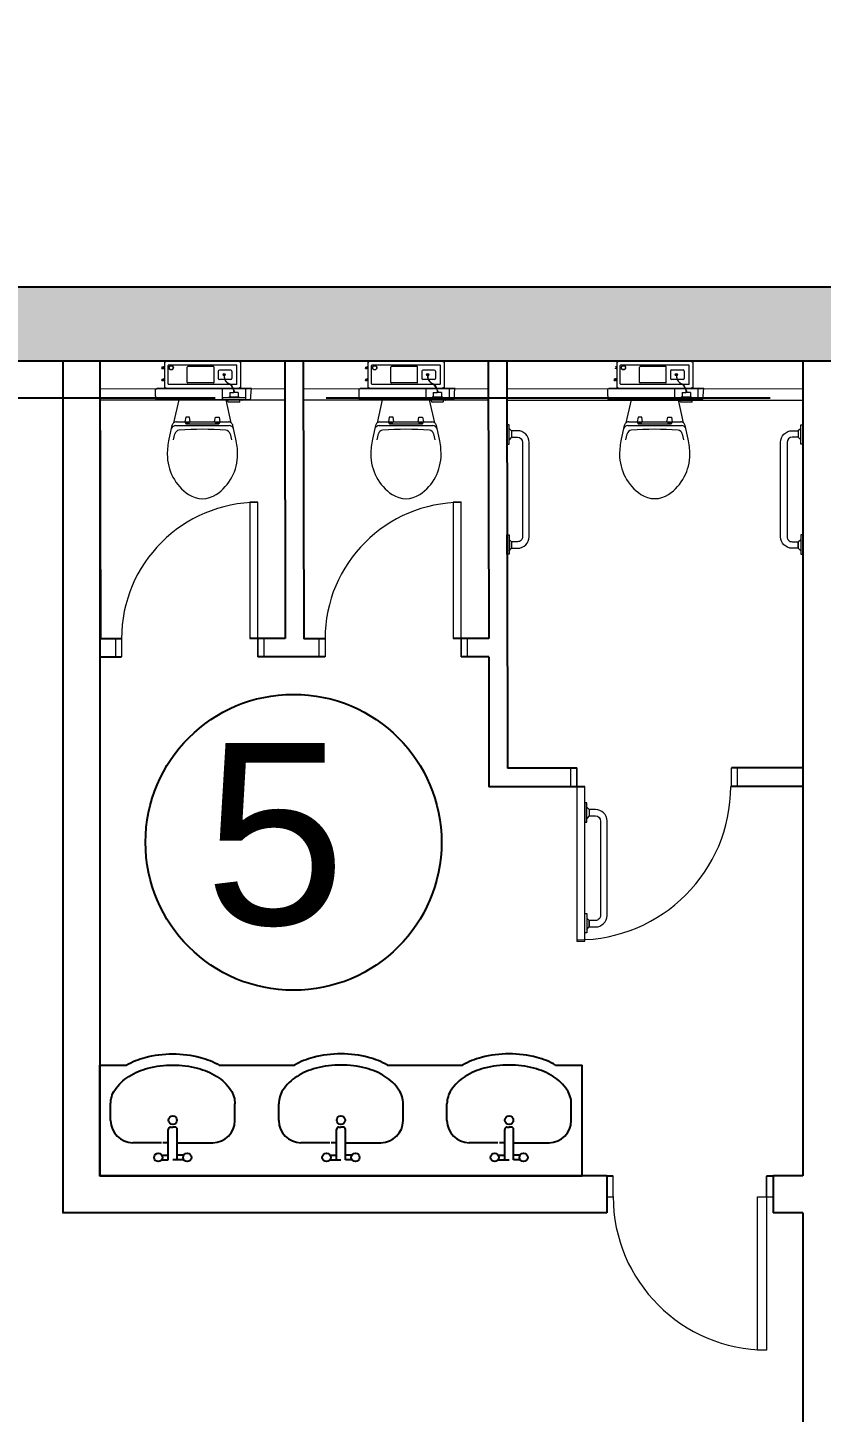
# Model space of a CAD drawing. Header units: millimetres. Extents: x -1544140 to 7445918, y -1294905 to 2019878.
# Drawn here: x 296561 to 300851, y 188654 to 196139 of the extents above; entities that cross this region are included whole.
import ezdxf

# ---------------------------------------------------------------- set-up
doc = ezdxf.new("R2010")
doc.units = ezdxf.units.MM
doc.header["$MEASUREMENT"] = 0
doc.linetypes.add('ACAD_ISO02W100', pattern=[15, 12, -3])
doc.layers.add('JA_Building Outline', color=7, linetype='Continuous', lineweight=5)
doc.layers.add('Plan 2', color=7, linetype='Continuous')
doc.layers.add('SANTEH', color=7, linetype='Continuous')
doc.styles.get("Standard").update_dxf_attribs({"font": 'arial.ttf'})

msp = doc.modelspace()

# ---------------------------------------------------------------- hatches: boundary and pattern name
at = {"true_color": 0x636466}
h = msp.add_hatch(color=251, dxfattribs=at)
h.dxf.hatch_style = 1
h.paths.add_polyline_path([(269150.8, 239137.8), (268750.8, 239137.8), (268750.8, 227137.8), (269150.8, 227137.8)])
h.paths.add_polyline_path([(269150.8, 227137.8), (268750.8, 227137.8), (268750.8, 205537.8), (269350.8, 205537.8), (269350.8, 205937.8), (269150.8, 205937.8)])
h.paths.add_polyline_path([(269150.8, 251137.8), (268750.8, 251137.8), (268750.8, 239137.8), (269150.8, 239137.8)])
h.paths.add_polyline_path([(269150.8, 263137.8), (268750.8, 263137.8), (268750.8, 251137.8), (269150.8, 251137.8)])
h.paths.add_polyline_path([(290950.8, 263737.8), (268750.8, 263737.8), (268750.8, 263137.8), (269150.8, 263137.8), (269150.8, 263337.8), (290550.8, 263337.8), (290550.8, 263137.8), (290950.8, 263137.8)])
h.paths.add_polyline_path([(290950.8, 263137.8), (290550.8, 263137.8), (290550.8, 251137.8), (290950.8, 251137.8)])
h.paths.add_polyline_path([(290950.8, 251137.8), (290550.8, 251137.8), (290550.8, 227337.8), (296350.8, 227337.8), (296350.8, 227737.8), (290950.8, 227737.8)])
h.paths.add_polyline_path([(302350.8, 227737.8), (296350.8, 227737.8), (296350.8, 227337.8), (302350.8, 227337.8)])
h.paths.add_polyline_path([(308350.8, 227737.8), (302350.8, 227737.8), (302350.8, 227337.8), (308350.8, 227337.8)])
h.paths.add_polyline_path([(314350.8, 227737.8), (308350.8, 227737.8), (308350.8, 227337.8), (314350.8, 227337.8)])
h.paths.add_polyline_path([(338350.8, 205937.8), (332350.8, 205937.8), (332350.8, 205537.8), (338350.8, 205537.8)])
h.paths.add_polyline_path([(332350.8, 205937.8), (269150.8, 205937.8), (269150.8, 206137.8), (268750.8, 206137.8), (268750.8, 205537.8), (332350.8, 205537.8)])
h.paths.add_polyline_path([(269350.8, 205937.8), (269150.8, 205937.8), (269150.8, 206137.8), (268750.8, 206137.8), (268750.8, 205537.8), (269350.8, 205537.8)], flags=16)
h.paths.add_polyline_path([(290150.8, 194137.8), (289750.8, 194137.8), (289750.8, 188137.8), (290150.8, 188137.8)], flags=17)
h.paths.add_polyline_path([(296350.8, 194737.8), (290350.8, 194737.8), (290350.8, 194337.8), (296350.8, 194337.8)], flags=17)
h.paths.add_polyline_path([(290350.8, 194737.8), (289750.8, 194737.8), (289750.8, 194137.8), (290150.8, 194137.8), (290150.8, 194337.8), (290350.8, 194337.8)], flags=16)
h.paths.add_polyline_path([(302350.8, 194737.8), (296350.8, 194737.8), (296350.8, 194337.8), (302350.8, 194337.8)])
h.paths.add_polyline_path([(308350.8, 194737.8), (302350.8, 194737.8), (302350.8, 194337.8), (308350.8, 194337.8)])
h.paths.add_polyline_path([(314350.8, 194737.8), (308350.8, 194737.8), (308350.8, 194337.8), (314350.8, 194337.8)])
h.paths.add_polyline_path([(320350.8, 194737.8), (314350.8, 194737.8), (314350.8, 194337.8), (320350.8, 194337.8)])
h.paths.add_polyline_path([(320950.8, 194137.8), (320550.8, 194137.8), (320550.8, 188137.8), (320950.8, 188137.8)])
h.paths.add_polyline_path([(320950.8, 194737.8), (320350.8, 194737.8), (320350.8, 194337.8), (320550.8, 194337.8), (320550.8, 194137.8), (320950.8, 194137.8)])
h.paths.add_polyline_path([(320950.8, 188137.8), (320550.8, 188137.8), (320550.8, 182137.8), (320950.8, 182137.8)])
h.paths.add_polyline_path([(320950.8, 182137.8), (320550.8, 182137.8), (320550.8, 172937.8), (320350.8, 172937.8), (320350.8, 172537.8), (320950.8, 172537.8)])
h.paths.add_polyline_path([(320350.8, 172937.8), (314350.8, 172937.8), (314350.8, 172537.8), (320350.8, 172537.8)])
h.paths.add_polyline_path([(314350.8, 172937.8), (308350.8, 172937.8), (308350.8, 172537.8), (314350.8, 172537.8)])
h.paths.add_polyline_path([(308350.8, 172937.8), (308150.8, 172937.8), (308150.8, 173137.8), (307750.8, 173137.8), (307750.8, 172537.8), (308350.8, 172537.8)])
h.paths.add_polyline_path([(308150.8, 179137.8), (307750.8, 179137.8), (307750.8, 173137.8), (308150.8, 173137.8)])
h.paths.add_polyline_path([(308150.8, 181937.8), (302350.8, 181937.8), (302350.8, 181537.8), (307750.8, 181537.8), (307750.8, 179137.8), (308150.8, 179137.8)])
h.paths.add_polyline_path([(302350.8, 181937.8), (296350.8, 181937.8), (296350.8, 181537.8), (302350.8, 181537.8)])
h.paths.add_polyline_path([(296350.8, 181937.8), (290150.8, 181937.8), (290150.8, 182137.8), (289750.8, 182137.8), (289750.8, 181537.8), (296350.8, 181537.8)])
h.paths.add_polyline_path([(290150.8, 194337.8), (296350.8, 194337.8), (296350.8, 194737.8), (289750.8, 194737.8), (289750.8, 182137.8), (290150.8, 182137.8)])
h.paths.add_polyline_path([(338950.8, 205937.8), (338350.8, 205937.8), (338350.8, 205537.8), (338950.8, 205537.8)])
h.paths.add_polyline_path([(338350.8, 227337.8), (338350.8, 227737.8), (314350.8, 227737.8), (314350.8, 227337.8)])

# ---------------------------------------------------------------- linework, layer by layer
for p, q in [((296750.6, 194337.6), (296750.6, 189731.1)), ((296950.6, 194337.6), (296950.6, 189931.1)), ((300750.8, 194337.8), (300750.8, 189931.3)), ((299690.8, 189931.3), (296950.6, 189931.3)), ((300750.8, 189931.3), (300590.8, 189931.3)), ((299690.8, 189731.3), (296750.6, 189731.3)), ((300750.8, 189731.3), (300590.8, 189731.3)), ((300750.8, 189731.3), (300750.8, 188137.8))]:
    msp.add_line(p, q)
at = {"color": 152, "true_color": 0x2776bb}
for p, q in [((296750.8, 194337.8), (300750.8, 194337.8)), ((296950.6, 194337.6), (296954.4, 192835.1)), ((297950.8, 194337.6), (297953.2, 192837.4)), ((298050.6, 194337.5), (298054.4, 192835)), ((299050.8, 194337.6), (299053.2, 192837.4)), ((299150.8, 194337.8), (299154.5, 192135.1)), ((299747.8, 194337.8), (300153.8, 194337.8)), ((300750.8, 194337.8), (300750.8, 192137.8)), ((297069.1, 192835.4), (296954.4, 192835.1)), ((297953.3, 192837.4), (297761.4, 192837.1)), ((298169.1, 192835.3), (298054.4, 192835)), ((299053.3, 192837.4), (298861.4, 192837.1)), ((298167.9, 192738.1), (297953.4, 192737.6)), ((297069.1, 192735.4), (296950.6, 192735.1)), ((297953.4, 192737.6), (297805.1, 192737.2)), ((299053.4, 192737.5), (298905.1, 192737.2)), ((299053.3, 192737.5), (299054.5, 192034.9)), ((299528.8, 192135.7), (299154.5, 192135.1)), ((300750.8, 192137.8), (300364.8, 192137.1)), ((299572.6, 192035.7), (299054.6, 192034.9)), ((300750.8, 192037.6), (300361.5, 192037)), ((299558.4, 189931.1), (299558.4, 190531.1))]:
    msp.add_line(p, q, dxfattribs=at)
at = {"color": 9, "linetype": 'ACAD_ISO02W100', "ltscale": 200, "true_color": 0xc4c4c5}
msp.add_line((253174.8, 194137.8), (375575.3, 194137.8), dxfattribs=at)
at = {"color": 18, "true_color": 0x000000}
for p, q in [((299690.8, 189931.3), (299690.8, 189731.3)), ((299726.5, 189930.9), (299690.8, 189930.9)), ((300590.8, 189930.9), (300554.7, 189930.9)), ((300590.8, 189931.3), (300590.8, 189731.3))]:
    msp.add_line(p, q, dxfattribs=at)
msp.add_lwpolyline([(289750.8, 194737.8), (320950.8, 194737.8), (320950.8, 172537.8), (307750.8, 172537.8), (307750.8, 181537.8), (289750.8, 181537.8)], close=True)
msp.add_lwpolyline([(290150.8, 194337.8), (320550.8, 194337.8), (320550.8, 172937.8), (308150.8, 172937.8), (308150.8, 181937.8), (290150.8, 181937.8), (290150.8, 194337.8)])
at = {"layer": 'JA_Building Outline', "color": 152, "linetype": 'Continuous', "lineweight": 20, "true_color": 0x2776bb}
for p, q in [((297300.2, 194334.6), (297300.2, 194190.6)), ((297303.2, 194337.6), (297546.7, 194337.6)), ((297320, 194213.2), (297320, 194311.9)), ((297369.7, 194314.9), (297323, 194314.9)), ((297446.7, 194314.9), (297369.7, 194314.9)), ((297465.7, 194314.9), (297446.7, 194314.9)), ((297618.7, 194314.9), (297465.7, 194314.9)), ((297546.7, 194337.6), (297709.2, 194337.6)), ((297689.5, 194314.9), (297618.7, 194314.9)), ((297692.5, 194213.2), (297692.5, 194311.9)), ((297712.2, 194334.6), (297712.2, 194190.6)), ((298400.2, 194334.5), (298400.2, 194190.5)), ((298403.2, 194337.5), (298646.7, 194337.5)), ((298420, 194213.2), (298420, 194311.9)), ((298469.7, 194314.9), (298423, 194314.9)), ((298546.7, 194314.9), (298469.7, 194314.9)), ((298565.7, 194314.9), (298546.7, 194314.9)), ((298718.7, 194314.9), (298565.7, 194314.9)), ((298646.7, 194337.5), (298809.2, 194337.5)), ((298789.5, 194314.9), (298718.7, 194314.9)), ((298792.5, 194213.2), (298792.5, 194311.9)), ((298812.2, 194334.5), (298812.2, 194190.5)), ((299744.8, 194334.8), (299744.8, 194190.8)), ((299747.8, 194337.8), (299991.3, 194337.8)), ((299764.5, 194213.4), (299764.5, 194312.1)), ((299814.3, 194315.1), (299767.5, 194315.1)), ((299891.3, 194315.1), (299814.3, 194315.1)), ((299910.3, 194315.1), (299891.3, 194315.1)), ((300063.3, 194315.1), (299910.3, 194315.1)), ((299991.3, 194337.8), (300153.8, 194337.8)), ((300134, 194315.1), (300063.3, 194315.1)), ((300137, 194213.4), (300137, 194312.1)), ((300156.8, 194334.8), (300156.8, 194190.8)), ((297423.9, 194221.2), (297423.9, 194303.9)), ((297565.6, 194306.9), (297426.9, 194306.9)), ((297568.6, 194221.2), (297568.6, 194303.9)), ((297591.7, 194282.6), (297591.7, 194242.6)), ((297618.7, 194288.1), (297597.2, 194288.1)), ((297618.7, 194237), (297597.2, 194237)), ((297659.2, 194288.1), (297618.7, 194288.1)), ((297659.2, 194237), (297618.7, 194237)), ((297664.8, 194282.6), (297664.8, 194242.6)), ((298523.9, 194221.2), (298523.9, 194303.9)), ((298665.6, 194306.9), (298526.9, 194306.9)), ((298668.6, 194221.2), (298668.6, 194303.9)), ((298691.7, 194282.5), (298691.7, 194242.5)), ((298718.7, 194288.1), (298697.2, 194288.1)), ((298718.7, 194237), (298697.2, 194237)), ((298759.2, 194288.1), (298718.7, 194288.1)), ((298759.2, 194237), (298718.7, 194237)), ((298764.7, 194282.5), (298764.7, 194242.5)), ((299868.4, 194221.4), (299868.4, 194304.1)), ((300010.1, 194307.1), (299871.4, 194307.1)), ((300013.1, 194221.4), (300013.1, 194304.1)), ((300036.2, 194282.8), (300036.2, 194242.8)), ((300063.3, 194288.3), (300041.8, 194288.3)), ((300063.3, 194237.3), (300041.8, 194237.3)), ((300103.8, 194288.3), (300063.3, 194288.3)), ((300103.8, 194237.3), (300063.3, 194237.3)), ((300109.3, 194282.8), (300109.3, 194242.8)), ((297465.7, 194187.6), (297303.2, 194187.6)), ((297369.7, 194210.2), (297323, 194210.2)), ((297546.7, 194210.2), (297369.7, 194210.2)), ((297565.6, 194218.2), (297426.9, 194218.2)), ((297465.7, 194187.6), (297709.2, 194187.6)), ((297565.7, 194210.2), (297546.7, 194210.2)), ((297618.7, 194210.2), (297565.7, 194210.2)), ((297689.5, 194210.2), (297618.7, 194210.2)), ((297653.8, 194167.2, 0), (297653.8, 194142.6, 0)), ((297653.8, 194167.2, 0), (297676.2, 194167.2, 0)), ((297674.3, 194169.1, 0), (297673.9, 194168.2, 0)), ((297673.9, 194168.2, 0), (297673.9, 194167.2, 0)), ((297674.4, 194169.1, 0), (297674.3, 194169.1, 0)), ((297674.8, 194175.9, 0), (297674.4, 194173.6, 0)), ((297674.4, 194173.6, 0), (297674.4, 194169.1, 0)), ((297698.7, 194167.2, 0), (297676.2, 194167.2, 0)), ((297677.7, 194175.9, 0), (297678.1, 194173.6, 0)), ((297678.1, 194173.6, 0), (297678.1, 194169.1, 0)), ((297678.1, 194169.1, 0), (297678.2, 194169.1, 0)), ((297678.2, 194169.1, 0), (297678.6, 194168.2, 0)), ((297678.6, 194168.2, 0), (297678.6, 194167.2, 0)), ((297698.7, 194167.2, 0), (297698.7, 194142.6, 0)), ((298565.7, 194187.5), (298403.2, 194187.5)), ((298469.7, 194210.2), (298423, 194210.2)), ((298646.7, 194210.2), (298469.7, 194210.2)), ((298665.6, 194218.2), (298526.9, 194218.2)), ((298565.7, 194187.5), (298809.2, 194187.5)), ((298665.7, 194210.2), (298646.7, 194210.2)), ((298718.7, 194210.2), (298665.7, 194210.2)), ((298789.5, 194210.2), (298718.7, 194210.2)), ((298753.8, 194167.2, 0), (298753.8, 194142.5, 0)), ((298753.8, 194167.2, 0), (298776.2, 194167.2, 0)), ((298774.3, 194169.1, 0), (298773.9, 194168.2, 0)), ((298773.9, 194168.2, 0), (298773.9, 194167.2, 0)), ((298774.4, 194169.1, 0), (298774.3, 194169.1, 0)), ((298774.8, 194175.9, 0), (298774.4, 194173.6, 0)), ((298774.4, 194173.6, 0), (298774.4, 194169.1, 0)), ((298798.7, 194167.2, 0), (298776.2, 194167.2, 0)), ((298777.7, 194175.9, 0), (298778.1, 194173.6, 0)), ((298778.1, 194173.6, 0), (298778.1, 194169.1, 0)), ((298778.1, 194169.1, 0), (298778.2, 194169.1, 0)), ((298778.2, 194169.1, 0), (298778.6, 194168.2, 0)), ((298778.6, 194168.2, 0), (298778.6, 194167.2, 0)), ((298798.7, 194167.2, 0), (298798.7, 194142.5, 0)), ((299910.3, 194187.8), (299747.8, 194187.8)), ((299814.3, 194210.4), (299767.5, 194210.4)), ((299991.3, 194210.4), (299814.3, 194210.4)), ((300010.1, 194218.4), (299871.4, 194218.4)), ((299910.3, 194187.8), (300153.8, 194187.8)), ((300010.3, 194210.4), (299991.3, 194210.4)), ((300063.3, 194210.4), (300010.3, 194210.4)), ((300134, 194210.4), (300063.3, 194210.4)), ((300098.4, 194167.5, 0), (300098.4, 194142.8, 0)), ((300098.4, 194167.5, 0), (300120.8, 194167.5, 0)), ((300118.8, 194169.3, 0), (300118.4, 194168.4, 0)), ((300118.4, 194168.4, 0), (300118.4, 194167.5, 0)), ((300118.9, 194169.3, 0), (300118.8, 194169.3, 0)), ((300119.3, 194176.1, 0), (300118.9, 194173.8, 0)), ((300118.9, 194173.8, 0), (300118.9, 194169.3, 0)), ((300143.2, 194167.5, 0), (300120.8, 194167.5, 0)), ((300122.3, 194176.1, 0), (300122.7, 194173.8, 0)), ((300122.7, 194173.8, 0), (300122.7, 194169.3, 0)), ((300122.7, 194169.3, 0), (300122.7, 194169.3, 0)), ((300122.7, 194169.3, 0), (300123.1, 194168.4, 0)), ((300123.1, 194168.4, 0), (300123.1, 194167.5, 0)), ((300143.2, 194167.5, 0), (300143.2, 194142.8, 0)), ((297614.1, 194137.6, 0), (297613.7, 194127.6, 0)), ((297676.2, 194137.6, 0), (297614.1, 194137.6, 0)), ((297647.8, 194137.6, 0), (297647.8, 194140.1, 0)), ((297649.8, 194142.1, 0), (297663.3, 194142.1, 0)), ((297653.8, 194142.6, 0), (297676.2, 194142.6, 0)), ((297676.2, 194142.1, 0), (297661.3, 194142.1, 0)), ((297676.2, 194142.6, 0), (297698.7, 194142.6, 0)), ((297676.2, 194142.1, 0), (297691.2, 194142.1, 0)), ((297738.4, 194137.6, 0), (297676.2, 194137.6, 0)), ((297702.8, 194142.1, 0), (297689.3, 194142.1, 0)), ((297704.8, 194137.6, 0), (297704.8, 194140.1, 0)), ((297738.4, 194137.6, 0), (297738.8, 194127.6, 0)), ((298714.1, 194137.5, 0), (298713.7, 194127.5, 0)), ((298776.2, 194137.5, 0), (298714.1, 194137.5, 0)), ((298747.7, 194137.5, 0), (298747.7, 194140, 0)), ((298749.7, 194142, 0), (298763.2, 194142, 0)), ((298753.8, 194142.5, 0), (298776.2, 194142.5, 0)), ((298776.2, 194142, 0), (298761.3, 194142, 0)), ((298776.2, 194142.5, 0), (298798.7, 194142.5, 0)), ((298776.2, 194142, 0), (298791.2, 194142, 0)), ((298838.4, 194137.5, 0), (298776.2, 194137.5, 0)), ((298802.7, 194142, 0), (298789.2, 194142, 0)), ((298804.7, 194137.5, 0), (298804.7, 194140, 0)), ((298838.4, 194137.5, 0), (298838.7, 194127.5, 0)), ((300058.6, 194137.8, 0), (300058.3, 194127.8, 0)), ((300120.8, 194137.8, 0), (300058.6, 194137.8, 0)), ((300092.3, 194137.8, 0), (300092.3, 194140.3, 0)), ((300094.3, 194142.3, 0), (300107.8, 194142.3, 0)), ((300098.4, 194142.8, 0), (300120.8, 194142.8, 0)), ((300120.8, 194142.3, 0), (300105.8, 194142.3, 0)), ((300120.8, 194142.8, 0), (300143.2, 194142.8, 0)), ((300120.8, 194142.3, 0), (300135.7, 194142.3, 0)), ((300182.9, 194137.8, 0), (300120.8, 194137.8, 0)), ((300147.3, 194142.3, 0), (300133.8, 194142.3, 0)), ((300149.3, 194137.8, 0), (300149.3, 194140.3, 0)), ((300182.9, 194137.8, 0), (300183.3, 194127.8, 0))]:
    msp.add_line(p, q, dxfattribs=at)
at = {"layer": 'JA_Building Outline', "color": 152, "lineweight": 20, "true_color": 0x2776bb}
for p, q in [((297286.7, 194302.6), (297286.7, 194298.6)), ((297286.7, 194237.6), (297286.7, 194233.6)), ((297287.2, 194304.6), (297287.2, 194303.1)), ((297287.2, 194296.6), (297287.2, 194298.1)), ((297287.2, 194239.6), (297287.2, 194238.1)), ((297291.7, 194302.6), (297291.7, 194298.6)), ((297291.7, 194237.6), (297291.7, 194233.6)), ((297294.7, 194305.1), (297294.7, 194303.1)), ((297294.7, 194296.1), (297294.7, 194298.1)), ((297294.7, 194240.1), (297294.7, 194238.1)), ((297299.7, 194307.1), (297299.7, 194300.6)), ((297299.7, 194294.1), (297299.7, 194300.6)), ((297299.7, 194242.1), (297299.7, 194235.6)), ((297299.7, 194229.1), (297299.7, 194235.6)), ((298386.7, 194302.5), (298386.7, 194298.5)), ((298386.7, 194237.6), (298386.7, 194233.6)), ((298387.2, 194304.5), (298387.2, 194303)), ((298387.2, 194296.5), (298387.2, 194298)), ((298387.2, 194239.6), (298387.2, 194238.1)), ((298391.7, 194302.5), (298391.7, 194298.5)), ((298391.7, 194237.6), (298391.7, 194233.6)), ((298394.7, 194305), (298394.7, 194303)), ((298394.7, 194296), (298394.7, 194298)), ((298394.7, 194240.1), (298394.7, 194238.1)), ((298399.7, 194307), (298399.7, 194300.5)), ((298399.7, 194294), (298399.7, 194300.5)), ((298399.7, 194242.1), (298399.7, 194235.6)), ((298399.7, 194229.1), (298399.7, 194235.6)), ((299731.3, 194237.8), (299731.3, 194233.8)), ((299731.8, 194239.8), (299731.8, 194238.3)), ((299736.3, 194237.8), (299736.3, 194233.8)), ((299739.3, 194305.3), (299739.3, 194303.3)), ((299739.3, 194296.3), (299739.3, 194298.3)), ((299739.3, 194240.3), (299739.3, 194238.3)), ((299744.3, 194307.3), (299744.3, 194300.8)), ((299744.3, 194294.3), (299744.3, 194300.8)), ((299744.3, 194242.3), (299744.3, 194235.8)), ((299744.3, 194229.3), (299744.3, 194235.8)), ((296951, 194187), (297950.9, 194187.6)), ((297252.4, 194182.2), (297252.8, 194183.9)), ((297252.8, 194148.6, 0), (297252.4, 194182.2)), ((297252.8, 194183.9), (297254.6, 194185.6)), ((297254.6, 194185.6), (297258.7, 194187.6)), ((297771.7, 194187.6), (297258.7, 194187.6)), ((297287.2, 194231.6), (297287.2, 194233.1)), ((297294.7, 194231.1), (297294.7, 194233.1)), ((297768.2, 194147, 0), (297769, 194169.6)), ((297769, 194169.6), (297771.7, 194187.6)), ((298051, 194187), (299050.9, 194187.5)), ((298352.4, 194182.1), (298352.8, 194183.8)), ((298352.8, 194148.5, 0), (298352.4, 194182.1)), ((298352.8, 194183.8), (298354.6, 194185.6)), ((298354.6, 194185.6), (298358.7, 194187.5)), ((298871.7, 194187.5), (298358.7, 194187.5)), ((298387.2, 194231.6), (298387.2, 194233.1)), ((298394.7, 194231.1), (298394.7, 194233.1)), ((298868.2, 194147, 0), (298869, 194169.6)), ((298869, 194169.6), (298871.7, 194187.5)), ((299151.1, 194187.3), (300750.8, 194187.8)), ((299696.9, 194182.4), (299697.3, 194184.1)), ((299697.4, 194148.8, 0), (299696.9, 194182.4)), ((299697.3, 194184.1), (299699.2, 194185.8)), ((299699.2, 194185.8), (299703.2, 194187.8)), ((300216.2, 194187.8), (299703.2, 194187.8)), ((299731.8, 194231.8), (299731.8, 194233.3)), ((299739.3, 194231.3), (299739.3, 194233.3)), ((300212.7, 194147.2, 0), (300213.5, 194169.9)), ((300213.5, 194169.9), (300216.2, 194187.8)), ((296951.2, 194127), (297950.9, 194127.6, 0)), ((297250, 194139.4, 0), (297250.9, 194141.7, 0)), ((297250.5, 194136.3, 0), (297250, 194139.4, 0)), ((297253.3, 194132.5, 0), (297250.5, 194136.3, 0)), ((297250.9, 194141.7, 0), (297252.3, 194143.7, 0)), ((297252.3, 194143.7, 0), (297253.4, 194145.4, 0)), ((297253.4, 194147, 0), (297252.8, 194148.6, 0)), ((297259.2, 194127.6, 0), (297253.3, 194132.5, 0)), ((297253.4, 194145.4, 0), (297253.4, 194147, 0)), ((297760.6, 194127.6, 0), (297259.2, 194127.6, 0)), ((297378.1, 194127.6, 0), (297350.3, 194002.4, 0)), ((297355.6, 194127.6, 0), (297656.2, 194127.6, 0)), ((297378.1, 194127.6, 0), (297633.7, 194127.6, 0)), ((297661.4, 194002.4, 0), (297633.7, 194127.6, 0)), ((297718.3, 194124.6, 0), (297634.3, 194124.6, 0)), ((297643.8, 194117.6, 0), (297643.8, 194124.6, 0)), ((297705.8, 194114.6, 0), (297646.8, 194114.6, 0)), ((297708.8, 194117.6, 0), (297708.8, 194124.6, 0)), ((297760.6, 194127.6, 0), (297765.5, 194132.9, 0)), ((297765.5, 194132.9, 0), (297767.6, 194137.8, 0)), ((297767.6, 194137.8, 0), (297768.1, 194142.5, 0)), ((297768.1, 194142.5, 0), (297768.2, 194147, 0)), ((298051.2, 194127), (299050.9, 194127.5, 0)), ((298350, 194139.3, 0), (298350.9, 194141.7, 0)), ((298350.5, 194136.3, 0), (298350, 194139.3, 0)), ((298353.3, 194132.4, 0), (298350.5, 194136.3, 0)), ((298350.9, 194141.7, 0), (298352.3, 194143.7, 0)), ((298352.3, 194143.7, 0), (298353.4, 194145.3, 0)), ((298353.4, 194147, 0), (298352.8, 194148.5, 0)), ((298359.2, 194127.5, 0), (298353.3, 194132.4, 0)), ((298353.4, 194145.3, 0), (298353.4, 194147, 0)), ((298860.6, 194127.5, 0), (298359.2, 194127.5, 0)), ((298478.1, 194127.5, 0), (298450.3, 194002.4, 0)), ((298455.6, 194127.5, 0), (298756.2, 194127.5, 0)), ((298478.1, 194127.5, 0), (298733.7, 194127.5, 0)), ((298761.4, 194002.4, 0), (298733.7, 194127.5, 0)), ((298818.2, 194124.5, 0), (298734.2, 194124.5, 0)), ((298743.7, 194117.6, 0), (298743.7, 194124.5, 0)), ((298805.7, 194114.6, 0), (298746.7, 194114.6, 0)), ((298808.7, 194117.6, 0), (298808.7, 194124.5, 0)), ((298860.6, 194127.5, 0), (298865.5, 194132.8, 0)), ((298865.5, 194132.8, 0), (298867.6, 194137.8, 0)), ((298867.6, 194137.8, 0), (298868.1, 194142.5, 0)), ((298868.1, 194142.5, 0), (298868.2, 194147, 0)), ((299151.3, 194124.9), (300750.8, 194124.9)), ((299694.5, 194139.6, 0), (299695.5, 194142, 0)), ((299695, 194136.5, 0), (299694.5, 194139.6, 0)), ((299697.8, 194132.7, 0), (299695, 194136.5, 0)), ((299695.5, 194142, 0), (299696.9, 194143.9, 0)), ((299696.9, 194143.9, 0), (299697.9, 194145.6, 0)), ((299697.9, 194147.2, 0), (299697.4, 194148.8, 0)), ((299703.7, 194127.8, 0), (299697.8, 194132.7, 0)), ((299697.9, 194145.6, 0), (299697.9, 194147.2, 0)), ((300205.1, 194127.8, 0), (299703.7, 194127.8, 0)), ((299822.6, 194127.8, 0), (299794.9, 194002.6, 0)), ((299800.1, 194127.8, 0), (300100.7, 194127.8, 0)), ((299822.6, 194127.8, 0), (300078.2, 194127.8, 0)), ((300106, 194002.6, 0), (300078.2, 194127.8, 0)), ((300162.8, 194124.8, 0), (300078.8, 194124.8, 0)), ((300088.3, 194117.8, 0), (300088.3, 194124.8, 0)), ((300150.3, 194114.8, 0), (300091.3, 194114.8, 0)), ((300153.3, 194117.8, 0), (300153.3, 194124.8, 0)), ((300205.1, 194127.8, 0), (300210, 194133.1, 0)), ((300210, 194133.1, 0), (300212.1, 194138, 0)), ((300212.1, 194138, 0), (300212.7, 194142.7, 0)), ((300212.7, 194142.7, 0), (300212.7, 194147.2, 0)), ((297415.9, 194032.6, 0), (297411.5, 194007.6, 0)), ((297435.9, 194032.6, 0), (297415.9, 194032.6, 0)), ((297440.3, 194007.6, 0), (297435.9, 194032.6, 0)), ((297571.5, 194007.6, 0), (297575.9, 194032.6, 0)), ((297575.9, 194032.6, 0), (297595.9, 194032.6, 0)), ((297595.9, 194032.6, 0), (297600.3, 194007.6, 0)), ((298515.9, 194032.5, 0), (298511.5, 194007.5, 0)), ((298535.9, 194032.5, 0), (298515.9, 194032.5, 0)), ((298540.3, 194007.5, 0), (298535.9, 194032.5, 0)), ((298671.5, 194007.5, 0), (298675.9, 194032.5, 0)), ((298675.9, 194032.5, 0), (298695.9, 194032.5, 0)), ((298695.9, 194032.5, 0), (298700.3, 194007.5, 0)), ((299860.4, 194032.8, 0), (299856, 194007.8, 0)), ((299880.4, 194032.8, 0), (299860.4, 194032.8, 0)), ((299884.8, 194007.8, 0), (299880.4, 194032.8, 0)), ((300016, 194007.8, 0), (300020.4, 194032.8, 0)), ((300020.4, 194032.8, 0), (300040.4, 194032.8, 0)), ((300040.4, 194032.8, 0), (300044.8, 194007.8, 0)), ((297341.1, 193988, 0), (297324.9, 193914.8, 0)), ((297349.5, 193910.1, 0), (297356.7, 193943, 0)), ((297361.1, 193987.6, 0), (297650.7, 193987.6, 0)), ((297365.5, 194007.6, 0), (297408.9, 194007.6, 0)), ((297408.9, 194007.6, 0), (297602.9, 194007.6, 0)), ((297417.9, 194007.6, 0), (297417.9, 194001.6, 0)), ((297417.9, 194001.6, 0), (297433.9, 194001.6, 0)), ((297418.9, 193997.6, 0), (297592.9, 193997.6, 0)), ((297433.9, 194001.6, 0), (297433.9, 194007.6, 0)), ((297577.9, 194001.6, 0), (297577.9, 194007.6, 0)), ((297593.9, 194001.6, 0), (297577.9, 194001.6, 0)), ((297593.9, 194007.6, 0), (297593.9, 194001.6, 0)), ((297602.9, 194007.6, 0), (297646.2, 194007.6, 0)), ((297655, 193943, 0), (297662.3, 193910.1, 0)), ((297686.9, 193914.8, 0), (297670.7, 193988, 0)), ((298441.1, 193988, 0), (298424.9, 193914.8, 0)), ((298449.5, 193910.1, 0), (298456.7, 193943, 0)), ((298461.1, 193987.5, 0), (298750.7, 193987.5, 0)), ((298465.5, 194007.5, 0), (298508.9, 194007.5, 0)), ((298508.9, 194007.5, 0), (298702.9, 194007.5, 0)), ((298517.9, 194007.5, 0), (298517.9, 194001.5, 0)), ((298517.9, 194001.5, 0), (298533.9, 194001.5, 0)), ((298518.9, 193997.5, 0), (298692.9, 193997.5, 0)), ((298533.9, 194001.5, 0), (298533.9, 194007.5, 0)), ((298677.9, 194001.5, 0), (298677.9, 194007.5, 0)), ((298693.9, 194001.5, 0), (298677.9, 194001.5, 0)), ((298693.9, 194007.5, 0), (298693.9, 194001.5, 0)), ((298702.9, 194007.5, 0), (298746.2, 194007.5, 0)), ((298755, 193943, 0), (298762.3, 193910.1, 0)), ((298786.9, 193914.8, 0), (298770.7, 193988, 0)), ((299785.6, 193988.2, 0), (299769.4, 193915, 0)), ((299794, 193910.3, 0), (299801.3, 193943.2, 0)), ((299805.6, 193987.8, 0), (300095.2, 193987.8, 0)), ((299810.1, 194007.8, 0), (299853.4, 194007.8, 0)), ((299853.4, 194007.8, 0), (300047.4, 194007.8, 0)), ((299862.4, 194007.8, 0), (299862.4, 194001.8, 0)), ((299862.4, 194001.8, 0), (299878.4, 194001.8, 0)), ((299863.4, 193997.8, 0), (300037.4, 193997.8, 0)), ((299878.4, 194001.8, 0), (299878.4, 194007.8, 0)), ((300022.4, 194001.8, 0), (300022.4, 194007.8, 0)), ((300038.4, 194001.8, 0), (300022.4, 194001.8, 0)), ((300038.4, 194007.8, 0), (300038.4, 194001.8, 0)), ((300047.4, 194007.8, 0), (300090.8, 194007.8, 0)), ((300099.6, 193943.2, 0), (300106.8, 193910.3, 0)), ((300131.4, 193915, 0), (300115.2, 193988.2, 0))]:
    msp.add_line(p, q, dxfattribs=at)
at = {"layer": 'JA_Building Outline', "color": 152, "lineweight": 20, "ltscale": 2, "true_color": 0x2776bb}
for p, q in [((297287.2, 194304.6), (297294.7, 194304.6)), ((297287.2, 194303.1), (297298.7, 194303.1)), ((297287.2, 194298.1), (297298.7, 194298.1)), ((297287.2, 194298.1), (297291.2, 194298.1)), ((297287.2, 194296.6), (297294.7, 194296.6)), ((297287.2, 194239.6), (297294.7, 194239.6)), ((297287.2, 194238.1), (297298.7, 194238.1)), ((297299.7, 194307.1), (297294.7, 194305.1)), ((297299.7, 194294.1), (297294.7, 194296.1)), ((297299.7, 194242.1), (297294.7, 194240.1)), ((297299.7, 194307.1), (297300.2, 194307.1)), ((297299.7, 194294.1), (297300.2, 194294.1)), ((297299.7, 194242.1), (297300.2, 194242.1)), ((298387.2, 194304.5), (298394.7, 194304.5)), ((298387.2, 194303), (298398.7, 194303)), ((298387.2, 194298), (298398.7, 194298)), ((298387.2, 194298), (298391.2, 194298)), ((298387.2, 194296.5), (298394.7, 194296.5)), ((298387.2, 194239.6), (298394.7, 194239.6)), ((298387.2, 194238.1), (298398.7, 194238.1)), ((298399.7, 194307), (298394.7, 194305)), ((298399.7, 194294), (298394.7, 194296)), ((298399.7, 194242.1), (298394.7, 194240.1)), ((298399.7, 194307), (298400.2, 194307)), ((298399.7, 194294), (298400.2, 194294)), ((298399.7, 194242.1), (298400.2, 194242.1)), ((299731.8, 194239.8), (299739.3, 194239.8)), ((299731.8, 194238.3), (299743.3, 194238.3)), ((299744.3, 194307.3), (299739.3, 194305.3)), ((299744.3, 194294.3), (299739.3, 194296.3)), ((299744.3, 194242.3), (299739.3, 194240.3)), ((299744.3, 194307.3), (299744.8, 194307.3)), ((299744.3, 194294.3), (299744.8, 194294.3)), ((299744.3, 194242.3), (299744.8, 194242.3)), ((297287.2, 194233.1), (297298.7, 194233.1)), ((297287.2, 194233.1), (297291.2, 194233.1)), ((297287.2, 194231.6), (297294.7, 194231.6)), ((297299.7, 194229.1), (297294.7, 194231.1)), ((297299.7, 194229.1), (297300.2, 194229.1)), ((297613.2, 194187.6), (297613.2, 194127.6)), ((297677.7, 194175.9, 0), (297674.8, 194175.9, 0)), ((297739.3, 194187.6), (297739.3, 194127.6)), ((298387.2, 194233.1), (298398.7, 194233.1)), ((298387.2, 194233.1), (298391.2, 194233.1)), ((298387.2, 194231.6), (298394.7, 194231.6)), ((298399.7, 194229.1), (298394.7, 194231.1)), ((298399.7, 194229.1), (298400.2, 194229.1)), ((298713.2, 194187.5), (298713.2, 194127.5)), ((298777.7, 194175.9, 0), (298774.8, 194175.9, 0)), ((298839.2, 194187.5), (298839.2, 194127.5)), ((299731.8, 194233.3), (299743.3, 194233.3)), ((299731.8, 194233.3), (299735.8, 194233.3)), ((299731.8, 194231.8), (299739.3, 194231.8)), ((299744.3, 194229.3), (299739.3, 194231.3)), ((299744.3, 194229.3), (299744.8, 194229.3)), ((300057.7, 194187.8), (300057.7, 194127.8)), ((300122.3, 194176.1, 0), (300119.3, 194176.1, 0)), ((300183.8, 194187.8), (300183.8, 194127.8))]:
    msp.add_line(p, q, dxfattribs=at)
at = {"layer": 'JA_Building Outline', "color": 152, "lineweight": 0, "true_color": 0x2776bb}
for p, q in [((297037.1, 192737.2), (297037.1, 192837.2)), ((297037.1, 192837.2), (297069.1, 192837.2)), ((297069.1, 192837.2), (297069.1, 192737.2)), ((297805.1, 192737.2), (297805.1, 192837.2)), ((297805.1, 192837.2), (297837.1, 192837.2)), ((297837.1, 192837.2), (297837.1, 192737.2)), ((298137.1, 192737.2), (298137.1, 192837.2)), ((298137.1, 192837.2), (298169.1, 192837.2)), ((298169.1, 192837.2), (298169.1, 192737.2)), ((298905.1, 192737.2), (298905.1, 192837.2)), ((298905.1, 192837.2), (298937.1, 192837.2)), ((298937.1, 192837.2), (298937.1, 192737.2)), ((297069.1, 192737.2), (297037.1, 192737.2)), ((297837.1, 192737.2), (297805.1, 192737.2)), ((298169.1, 192737.2), (298137.1, 192737.2)), ((298937.1, 192737.2), (298905.1, 192737.2)), ((299496.8, 192137.2), (299528.8, 192137.2)), ((299496.8, 192037.2), (299496.8, 192137.2)), ((299528.8, 192137.2), (299528.8, 192037.2)), ((300364.8, 192137.2), (300396.8, 192137.2)), ((300364.8, 192037.2), (300364.8, 192137.2)), ((300396.8, 192137.2), (300396.8, 192037.2)), ((299528.8, 192037.2), (299496.8, 192037.2)), ((300396.8, 192037.2), (300364.8, 192037.2))]:
    msp.add_line(p, q, dxfattribs=at)
at = {"layer": 'JA_Building Outline', "color": 152, "lineweight": 5, "true_color": 0x2776bb}
for p, q in [((297069.1, 192837.2), (297069.1, 192737.2)), ((297805.1, 192837.2), (297805.1, 192737.2)), ((298169.1, 192837.2), (298169.1, 192737.2)), ((298905.1, 192837.2), (298905.1, 192737.2)), ((299528.8, 192037.2), (299528.8, 192137.2)), ((300364.8, 192037.2), (300364.8, 192137.2))]:
    msp.add_line(p, q, dxfattribs=at)
at = {"layer": 'JA_Building Outline', "color": 18, "lineweight": 0, "true_color": 0x000000}
for p, q in [((299726.5, 189930.9), (299690.4, 189930.9)), ((299690.4, 189930.9), (299690.4, 189818.4)), ((299726.5, 189818.4), (299726.5, 189930.9)), ((300590.8, 189930.9), (300554.7, 189930.9)), ((300554.7, 189930.9), (300554.7, 189818.4)), ((300590.8, 189818.4), (300590.8, 189930.9)), ((299690.4, 189818.4), (299726.5, 189818.4)), ((300554.7, 189818.4), (300590.8, 189818.4))]:
    msp.add_line(p, q, dxfattribs=at)
at = {"layer": 'JA_Building Outline', "color": 18, "lineweight": 5, "true_color": 0x000000}
for p, q in [((299726.5, 189818.4), (299726.5, 189930.9)), ((300554.7, 189818.4), (300554.7, 189930.9))]:
    msp.add_line(p, q, dxfattribs=at)
at = {"layer": 'JA_Building Outline', "color": 152, "linetype": 'Continuous', "lineweight": 20, "true_color": 0x2776bb}
for points in [[(299151.6, 193887.5), (299162.8, 193887.5), (299162.8, 193992.5), (299151.6, 193992.5), (299151.6, 193887.5)], [(299162.8, 193972.9), (299176, 193959.8), (299176, 193924.8), (299162.8, 193911.6)], [(300739.6, 193972.9), (300726.4, 193959.8), (300726.4, 193924.8), (300739.6, 193911.6)], [(300750.8, 193887.5), (300739.6, 193887.5), (300739.6, 193992.5), (300750.8, 193992.5), (300750.8, 193887.5)], [(299151.6, 193397), (299162.8, 193397), (299162.8, 193292), (299151.6, 193292), (299151.6, 193397)], [(299162.8, 193311.6), (299176, 193324.8), (299176, 193359.8), (299162.8, 193372.9)], [(300739.6, 193311.6), (300726.4, 193324.8), (300726.4, 193359.8), (300739.6, 193372.9)], [(300750.8, 193397), (300739.6, 193397), (300739.6, 193292), (300750.8, 193292), (300750.8, 193397)]]:
    msp.add_lwpolyline(points, dxfattribs=at)
at = {"layer": 'JA_Building Outline', "color": 152, "lineweight": 20, "true_color": 0x2776bb}
for points in [[(299271.6, 193387.3), (299271.6, 193897.3, 0.414214), (299209.1, 193959.8), (299176, 193959.8), (299176, 193924.8), (299209.1, 193924.8, -0.414213), (299236.6, 193897.3), (299236.6, 193387.3, -0.414215), (299209.1, 193359.8), (299176, 193359.8), (299176, 193324.8), (299209.1, 193324.8, 0.414213)], [(300630.7, 193387.3), (300630.7, 193897.3, -0.414214), (300693.2, 193959.8), (300726.4, 193959.8), (300726.4, 193924.8), (300693.2, 193924.8, 0.414213), (300665.7, 193897.3), (300665.7, 193387.3, 0.414215), (300693.2, 193359.8), (300726.4, 193359.8), (300726.4, 193324.8), (300693.2, 193324.8, -0.414213)]]:
    msp.add_lwpolyline(points, format="xyb", close=True, dxfattribs=at)
at = {"layer": 'JA_Building Outline', "color": 152, "lineweight": 5, "true_color": 0x2776bb}
for points in [[(297805.1, 192837.2), (297805.1, 193573.2), (297761.4, 193573.2), (297761.4, 192837.2)], [(298905.1, 192837.2), (298905.1, 193573.2), (298861.4, 193573.2), (298861.4, 192837.2)], [(299528.8, 192037.2), (299528.8, 191201.2), (299572.6, 191201.2), (299572.6, 192037.2)]]:
    msp.add_lwpolyline(points, close=True, dxfattribs=at)
at = {"layer": 'JA_Building Outline', "color": 152, "linetype": 'Continuous', "lineweight": 5, "true_color": 0x2776bb}
for points in [[(299572.1, 191843.5), (299583.3, 191843.5), (299583.3, 191948.5), (299572.1, 191948.5), (299572.1, 191843.5)], [(299583.8, 191925.9), (299596.9, 191912.7), (299596.9, 191877.7), (299583.8, 191864.6)], [(299572.6, 191350), (299583.8, 191350), (299583.8, 191245), (299572.6, 191245), (299572.6, 191350)], [(299583.8, 191264.6), (299596.9, 191277.7), (299596.9, 191312.7), (299583.8, 191325.9)]]:
    msp.add_lwpolyline(points, dxfattribs=at)
at = {"layer": 'JA_Building Outline', "color": 152, "lineweight": 5, "true_color": 0x2776bb}
msp.add_lwpolyline([(299692.6, 191340.2), (299692.6, 191850.2, 0.414214), (299630.1, 191912.7), (299596.9, 191912.7), (299596.9, 191877.7), (299630.1, 191877.7, -0.414213), (299657.6, 191850.2), (299657.6, 191340.2, -0.414215), (299630.1, 191312.7), (299596.9, 191312.7), (299596.9, 191277.7), (299630.1, 191277.7, 0.414213)], format="xyb", close=True, dxfattribs=at)
at = {"layer": 'JA_Building Outline', "color": 18, "lineweight": 5, "true_color": 0x000000}
msp.add_lwpolyline([(300554.7, 189818.4), (300554.7, 188990.1), (300505.5, 188990.1), (300505.5, 189818.4)], close=True, dxfattribs=at)
at = {"layer": 'JA_Building Outline', "color": 152, "linetype": 'Continuous', "lineweight": 20, "true_color": 0x2776bb}
for centre, radius in [((297304.2, 194333.6), 2.5), ((297336.7, 194300.6), 12), ((297708.2, 194333.6), 2.5), ((298404.2, 194333.5), 2.5), ((298436.7, 194300.5), 12), ((298808.2, 194333.5), 2.5), ((299748.8, 194333.8), 2.5), ((299781.3, 194300.8), 12), ((300152.8, 194333.8), 2.5), ((297623.1, 194262.6), 6), ((297623.1, 194262.6), 4.8), ((298723.1, 194262.5), 6), ((298723.1, 194262.5), 4.8), ((300067.6, 194262.8), 6), ((300067.6, 194262.8), 4.8), ((297304.2, 194191.6), 2.5), ((297708.2, 194191.6), 2.5), ((298404.2, 194191.5), 2.5), ((298808.2, 194191.5), 2.5), ((299748.8, 194191.8), 2.5), ((300152.8, 194191.8), 2.5)]:
    msp.add_circle(centre, radius, dxfattribs=at)
at = {"layer": 'JA_Building Outline', "color": 152, "lineweight": 20, "ltscale": 2, "true_color": 0x2776bb}
for centre in [(297336.7, 194300.6), (298436.7, 194300.5), (299781.3, 194300.8)]:
    msp.add_circle(centre, 10.5, dxfattribs=at)
at = {"layer": 'JA_Building Outline', "color": 152, "linetype": 'Continuous', "lineweight": 20, "true_color": 0x2776bb}
for centre, radius, start, end in [((297303.2, 194334.6), 3, 90, 180), ((297323, 194311.9), 3, 90, 180), ((297689.5, 194311.9), 3, 0, 90), ((297709.2, 194334.6), 3, 0, 90), ((298403.2, 194334.5), 3, 90, 180), ((298423, 194311.9), 3, 90, 180), ((298789.5, 194311.9), 3, 0, 90), ((298809.2, 194334.5), 3, 0, 90), ((299747.8, 194334.8), 3, 90, 180), ((299767.5, 194312.1), 3, 90, 180), ((300134, 194312.1), 3, 0, 90), ((300153.8, 194334.8), 3, 0, 90), ((297426.9, 194303.9), 3, 90, 180), ((297565.6, 194303.9), 3, 0, 90), ((297597.2, 194282.6), 5.52, 90, 180), ((297597.2, 194242.6), 5.52, 180, 270), ((297659.2, 194282.6), 5.52, 0, 90), ((297659.2, 194242.6), 5.52, 270, 0), ((298526.9, 194303.9), 3, 90, 180), ((298665.6, 194303.9), 3, 0, 90), ((298697.2, 194282.5), 5.52, 90, 180), ((298697.2, 194242.5), 5.52, 180, 270), ((298759.2, 194282.5), 5.52, 0, 90), ((298759.2, 194242.5), 5.52, 270, 0), ((299871.4, 194304.1), 3, 90, 180), ((300010.1, 194304.1), 3, 0, 90), ((300041.8, 194282.8), 5.52, 90, 180), ((300041.8, 194242.8), 5.52, 180, 270), ((300103.8, 194282.8), 5.52, 0, 90), ((300103.8, 194242.8), 5.52, 270, 0), ((297303.2, 194190.6), 3, 180, 270), ((297323, 194213.2), 3, 180, 270), ((297426.9, 194221.2), 3, 180, 270), ((297565.6, 194221.2), 3, 270, 0), ((297689.5, 194213.2), 3, 270, 0), ((297709.2, 194190.6), 3, 270, 0), ((298403.2, 194190.5), 3, 180, 270), ((298423, 194213.2), 3, 180, 270), ((298526.9, 194221.2), 3, 180, 270), ((298665.6, 194221.2), 3, 270, 0), ((298789.5, 194213.2), 3, 270, 0), ((298809.2, 194190.5), 3, 270, 0), ((299747.8, 194190.8), 3, 180, 270), ((299767.5, 194213.4), 3, 180, 270), ((299871.4, 194221.4), 3, 180, 270), ((300010.1, 194221.4), 3, 270, 0), ((300134, 194213.4), 3, 270, 0), ((300153.8, 194190.8), 3, 270, 0), ((297649.8, 194140.1, 0), 2, 90.00271, 179.99729), ((297661.3, 194144.1, 0), 2, 228.58962, 270.00201), ((297691.2, 194144.1, 0), 2, 270.00133, 311.40912), ((297702.8, 194140.1, 0), 2, 0.00133, 89.99867), ((298749.7, 194140, 0), 2, 90.00271, 179.99729), ((298761.3, 194144, 0), 2, 228.58962, 270.00201), ((298791.2, 194144, 0), 2, 270.00133, 311.40912), ((298802.7, 194140, 0), 2, 0.00133, 89.99867), ((300094.3, 194140.3, 0), 2, 90.00271, 179.99729), ((300105.8, 194144.3, 0), 2, 228.58962, 270.00201), ((300135.7, 194144.3, 0), 2, 270.00133, 311.40912), ((300147.3, 194140.3, 0), 2, 0.00133, 89.99867)]:
    msp.add_arc(centre, radius, start, end, dxfattribs=at)
at = {"layer": 'JA_Building Outline', "color": 152, "lineweight": 20, "true_color": 0x2776bb}
for centre, radius, start, end in [((297287.2, 194302.6), 0.5, 90, 180), ((297287.2, 194298.6), 0.5, 180, 270), ((297287.2, 194237.6), 0.5, 90, 180), ((297291.2, 194302.6), 0.5, 0, 90), ((297291.2, 194237.6), 0.5, 0, 90), ((298387.2, 194302.5), 0.5, 90, 180), ((298387.2, 194298.5), 0.5, 180, 270), ((298387.2, 194237.6), 0.5, 90, 180), ((298391.2, 194302.5), 0.5, 0, 90), ((298391.2, 194237.6), 0.5, 0, 90), ((299731.8, 194237.8), 0.5, 90, 180), ((299735.8, 194237.8), 0.5, 0, 90), ((297287.2, 194233.6), 0.5, 180, 270), ((298387.2, 194233.6), 0.5, 180, 270), ((299731.8, 194233.8), 0.5, 180, 270), ((297634.3, 194127.6, 0), 3, 180, 270), ((297646.8, 194117.6, 0), 3, 180, 270), ((297705.8, 194117.6, 0), 3, 270, 0), ((297718.3, 194127.6, 0), 3, 270, 0), ((298734.2, 194127.5, 0), 3, 180, 270), ((298746.7, 194117.6, 0), 3, 180, 270), ((298805.7, 194117.6, 0), 3, 270, 0), ((298818.2, 194127.5, 0), 3, 270, 0), ((300078.8, 194127.8, 0), 3, 180, 270), ((300091.3, 194117.8, 0), 3, 180, 270), ((300150.3, 194117.8, 0), 3, 270, 0), ((300162.8, 194127.8, 0), 3, 270, 0), ((297361.1, 193962.6, 0), 25, 89.999, 154.512), ((297365.5, 193982.6, 0), 25, 127.432, 167.503), ((297365.5, 193982.6, 0), 25, 89.998, 127.427), ((297381.2, 193937.6, 0), 25, 94.592, 167.5), ((297505.9, 192384.4, 0), 1583.2, 85.408, 94.592), ((297408.9, 194002.6, 0), 5, 0, 90), ((297418.9, 194002.6, 0), 5, 179.999, 270), ((297592.9, 194002.6, 0), 5, 270, 0.001), ((297602.9, 194002.6, 0), 5, 90, 180), ((297630.6, 193937.6, 0), 25, 12.5, 85.408), ((297646.3, 193982.6, 0), 25, 52.573, 90.002), ((297650.7, 193962.6, 0), 25, 25.488, 90), ((297646.2, 193982.6, 0), 25, 12.497, 52.568), ((298461.1, 193962.5, 0), 25, 89.999, 154.512), ((298465.5, 193982.5, 0), 25, 127.432, 167.503), ((298465.5, 193982.5, 0), 25, 89.998, 127.427), ((298481.2, 193937.5, 0), 25, 94.592, 167.5), ((298605.9, 192384.4, 0), 1583.2, 85.408, 94.592), ((298508.9, 194002.5, 0), 5, 0, 90), ((298518.9, 194002.5, 0), 5, 179.999, 270), ((298692.9, 194002.5, 0), 5, 270, 0.001), ((298702.9, 194002.5, 0), 5, 90, 180), ((298730.6, 193937.5, 0), 25, 12.5, 85.408), ((298746.3, 193982.5, 0), 25, 52.573, 90.002), ((298750.7, 193962.5, 0), 25, 25.488, 90), ((298746.2, 193982.5, 0), 25, 12.497, 52.568), ((299805.6, 193962.8, 0), 25, 89.999, 154.512), ((299810.1, 193982.8, 0), 25, 127.432, 167.503), ((299810, 193982.8, 0), 25, 89.998, 127.427), ((299825.7, 193937.8, 0), 25, 94.592, 167.5), ((299950.4, 192384.6, 0), 1583.2, 85.408, 94.592), ((299853.4, 194002.8, 0), 5, 0, 90), ((299863.4, 194002.8, 0), 5, 179.999, 270), ((300037.4, 194002.8, 0), 5, 270, 0.001), ((300047.4, 194002.8, 0), 5, 90, 180), ((300075.1, 193937.8, 0), 25, 12.5, 85.408), ((300090.8, 193982.8, 0), 25, 52.573, 90.002), ((300095.2, 193962.8, 0), 25, 25.488, 90), ((300090.8, 193982.8, 0), 25, 12.497, 52.568), ((297696, 193832.5, 0), 380.1, 167.5, 179.996), ((297315.7, 193832.5, 0), 380.1, 0.004, 12.5), ((298796, 193832.5, 0), 380.1, 167.5, 179.996), ((298415.7, 193832.5, 0), 380.1, 0.004, 12.5), ((300140.6, 193832.8, 0), 380.1, 167.5, 179.996), ((299760.3, 193832.8, 0), 380.1, 0.004, 12.5), ((297578, 193832.6, 0), 262.2, 180, 235.855), ((297433.7, 193832.6, 0), 262.2, 304.145, 0), ((298678, 193832.5, 0), 262.2, 180, 235.855), ((298533.7, 193832.5, 0), 262.2, 304.145, 0), ((300022.6, 193832.8, 0), 262.2, 180, 235.855), ((299878.3, 193832.8, 0), 262.2, 304.145, 0), ((297505.9, 193726.2, 0), 133.6, 235.855, 304.145), ((298605.9, 193726.1, 0), 133.6, 235.855, 304.145), ((299950.4, 193726.4, 0), 133.6, 235.855, 304.145)]:
    msp.add_arc(centre, radius, start, end, dxfattribs=at)
at = {"layer": 'JA_Building Outline', "color": 152, "lineweight": 20, "ltscale": 2, "true_color": 0x2776bb}
for centre, radius, start, end in [((297291.2, 194298.6), 0.5, 270, 0), ((297668.9, 194255.4), 46.4, 170.49418, 233.91693), ((297668.9, 194255.5), 45.8, 170.52688, 233.95054), ((298391.2, 194298.5), 0.5, 270, 0), ((298768.9, 194255.3), 46.4, 170.49418, 233.91693), ((298768.9, 194255.5), 45.8, 170.52688, 233.95054), ((300113.4, 194255.6), 46.4, 170.49418, 233.91693), ((300113.5, 194255.7), 45.8, 170.52688, 233.95054), ((297291.2, 194233.6), 0.5, 270, 0), ((297621.8, 194166.8), 54.7, 9.57627, 68.83493), ((297622.1, 194166.8), 55.4, 9.63312, 68.97294), ((298391.2, 194233.6), 0.5, 270, 0), ((298721.8, 194166.8), 54.7, 9.57627, 68.83493), ((298722.1, 194166.8), 55.4, 9.63312, 68.97294), ((299735.8, 194233.8), 0.5, 270, 0), ((300066.3, 194167), 54.7, 9.57627, 68.83493), ((300066.7, 194167), 55.4, 9.63312, 68.97294)]:
    msp.add_arc(centre, radius, start, end, dxfattribs=at)
at = {"layer": 'JA_Building Outline', "color": 152, "lineweight": 5, "true_color": 0x2776bb}
for centre, radius, start, end in [((297805.7, 192835.4), 737.1, 90, 180), ((298905.7, 192835.3), 737.1, 90, 180), ((299532.2, 192037.2), 829.2, 270, 0)]:
    msp.add_arc(centre, radius, start, end, dxfattribs=at)
at = {"layer": 'JA_Building Outline', "color": 18, "lineweight": 5, "true_color": 0x000000}
msp.add_arc((300555.4, 189820.5), 829.5, 180, 270, dxfattribs=at)
at = {"layer": 'Plan 2'}
msp.add_circle((297998.2, 191735), 800, dxfattribs=at)
at = {"layer": 'SANTEH', "color": 152, "true_color": 0x2776bb}
for p, q in [((296950.6, 189931.1), (296950.6, 190531.1)), ((296950.6, 190531.1), (297094.1, 190531.1)), ((297596.9, 190531.1), (298003.1, 190531.1)), ((298506, 190531.1), (298912.1, 190531.1)), ((299415, 190531.1), (299558.4, 190531.1)), ((297009.5, 190231.1), (297009.5, 190321.1)), ((297681.5, 190231.1), (297681.5, 190321.1)), ((297918.5, 190231.1), (297918.5, 190321.1)), ((298590.5, 190231.1), (298590.5, 190321.1)), ((298827.5, 190231.1), (298827.5, 190321.1)), ((299499.5, 190231.1), (299499.5, 190321.1)), ((297333.5, 190195.4), (297345.5, 190195.4)), ((297357.5, 190195.4), (297345.5, 190195.4)), ((298242.5, 190195.4), (298254.5, 190195.4)), ((298266.5, 190195.4), (298254.5, 190195.4)), ((299151.5, 190195.4), (299163.5, 190195.4)), ((299175.5, 190195.4), (299163.5, 190195.4)), ((297321.5, 190019), (297321.5, 190183.4)), ((297369.5, 190019), (297369.5, 190183.4)), ((298230.5, 190019), (298230.5, 190183.4)), ((298278.5, 190019), (298278.5, 190183.4)), ((299139.5, 190019), (299139.5, 190183.4)), ((299187.5, 190019), (299187.5, 190183.4)), ((297285.3, 190111.1), (297129.5, 190111.1)), ((297321.5, 190111.1), (297291, 190111.1)), ((297369.5, 190111.1), (297561.5, 190111.1)), ((298193.9, 190111.1), (298038.5, 190111.1)), ((298230.5, 190111.1), (298202.4, 190111.1)), ((298278.5, 190111.1), (298470.5, 190111.1)), ((299102.9, 190111.1), (298947.5, 190111.1)), ((299139.5, 190111.1), (299111.4, 190111.1)), ((299187.5, 190111.1), (299379.5, 190111.1)), ((297286.2, 190019), (297321.5, 190019)), ((297286.9, 190043), (297321.5, 190043)), ((297404.8, 190019), (297345.5, 190019)), ((297404, 190043), (297369.5, 190043)), ((298195.2, 190019), (298254.5, 190019)), ((298196, 190043), (298230.5, 190043)), ((298313.1, 190043), (298278.5, 190043)), ((298313.8, 190019), (298278.5, 190019)), ((299104.2, 190019), (299163.5, 190019)), ((299105, 190043), (299139.5, 190043)), ((299222.1, 190043), (299187.5, 190043)), ((299222.8, 190019), (299187.5, 190019)), ((299558.4, 189931.1), (296950.6, 189931.1))]:
    msp.add_line(p, q, dxfattribs=at)
for points in [[(297094.1, 190531.1, -0.064268), (297196.2, 190572.1, -0.063415), (297345.5, 190591.1, -0.063415), (297494.8, 190572.1, -0.064268), (297596.9, 190531.1, -0.107136)], [(298506, 190531.1, 0.064268), (298403.9, 190572.1, 0.063415), (298254.5, 190591.1, 0.063415), (298105.2, 190572.1, 0.064268), (298003.1, 190531.1, 0.107136)], [(299415, 190531.1, 0.064268), (299312.9, 190572.1, 0.063415), (299163.5, 190591.1, 0.063415), (299014.2, 190572.1, 0.064268), (298912.1, 190531.1, 0.107136)], [(297009.5, 190321.1, -0.147373), (297032, 190395.7, -0.107136), (297107.9, 190469.6, -0.076468), (297211.2, 190514, -0.063415), (297345.5, 190531.1, -0.063415), (297479.8, 190514, -0.076468), (297583.1, 190469.6, -0.107136), (297659, 190395.7, -0.147373), (297681.5, 190321.1, -0.147373)], [(298590.5, 190321.1, 0.147373), (298568.1, 190395.7, 0.107136), (298492.1, 190469.6, 0.076468), (298388.8, 190514, 0.063415), (298254.5, 190531.1, 0.063415), (298120.3, 190514, 0.076468), (298017, 190469.6, 0.107136), (297941, 190395.7, 0.147373), (297918.5, 190321.1, 0.147373)], [(299499.5, 190321.1, 0.147373), (299477.1, 190395.7, 0.107136), (299401.1, 190469.6, 0.076468), (299297.8, 190514, 0.063415), (299163.5, 190531.1, 0.063415), (299029.3, 190514, 0.076468), (298926, 190469.6, 0.107136), (298850, 190395.7, 0.147373), (298827.5, 190321.1, 0.147373)]]:
    msp.add_lwpolyline(points, format="xyb", dxfattribs=at)
for centre in [(297345.5, 190233.2), (298254.5, 190233.2), (299163.5, 190233.2), (297267.3, 190031.6), (297423.7, 190031.6), (298176.4, 190031.6), (298332.7, 190031.6), (299085.4, 190031.6), (299241.7, 190031.6)]:
    msp.add_circle(centre, 22.7, dxfattribs=at)
for centre, radius, start, end in [((297129.5, 190231.1), 120, 180, 270), ((297333.5, 190183.4), 12, 90, 180), ((297357.5, 190183.4), 12, 0, 90), ((297561.5, 190231.1), 120, 270, 0), ((298038.5, 190231.1), 120, 180, 270), ((298242.5, 190183.4), 12, 90, 180), ((298266.5, 190183.4), 12, 0, 90), ((298470.5, 190231.1), 120, 270, 0), ((298947.5, 190231.1), 120, 180, 270), ((299151.5, 190183.4), 12, 90, 180), ((299175.5, 190183.4), 12, 0, 90), ((299379.5, 190231.1), 120, 270, 0)]:
    msp.add_arc(centre, radius, start, end, dxfattribs=at)

# ---------------------------------------------------------------- texts
at = {"layer": 'Plan 2', "insert": (297516.8, 192271.5), "char_height": 981.6, "attachment_point": 1}
msp.add_mtext_dynamic_manual_height_columns('5', width=981.649, gutter_width=3.27, heights=[0], dxfattribs=at)

doc.saveas('drawing.dxf')
